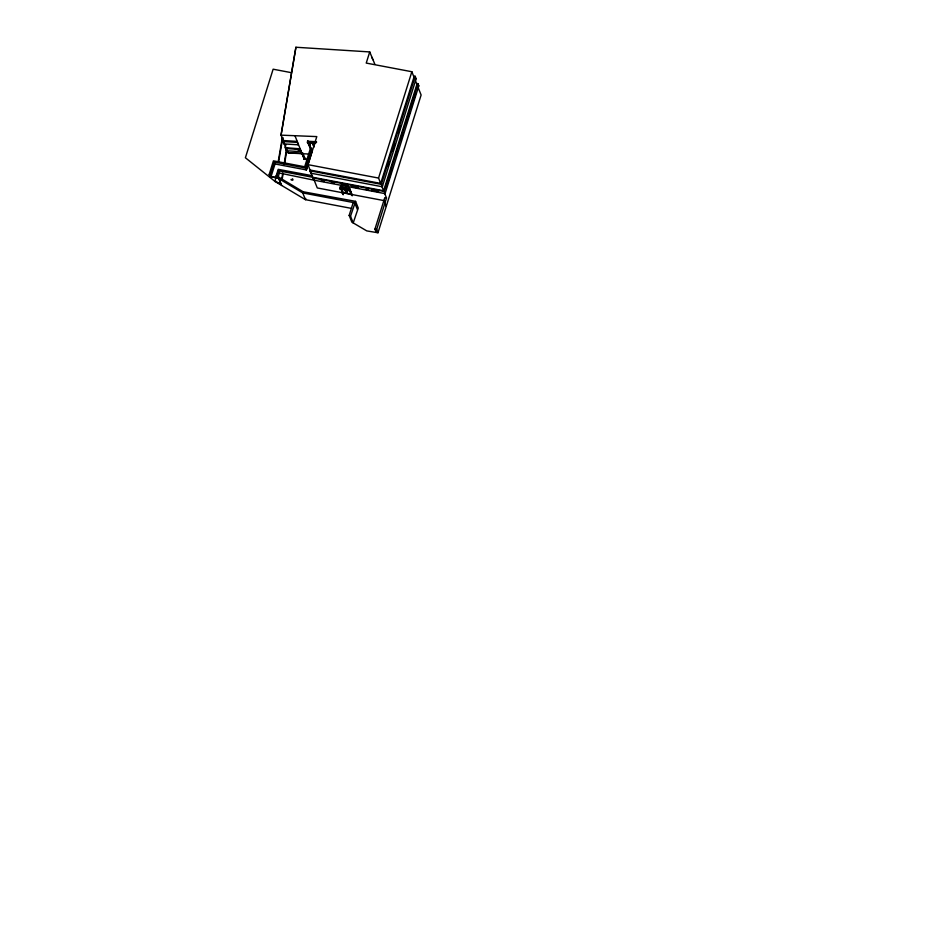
<?xml version="1.0" encoding="UTF-8"?>
<svg xmlns="http://www.w3.org/2000/svg" width="945" height="945" viewBox="0 0 945 945"><rect width="100%" height="100%" fill="white"/><g stroke="black" fill="none" stroke-linecap="round" stroke-linejoin="round"><path stroke-width="1.42" d="M292.525 178.759C294.415 181.405 289.938 179.81 291.202 179.326M342.279 189.992L340.779 188.693M303.168 153.929L303.274 153.267L301.786 153.822L303.168 153.929L305.294 159.327L303.971 159.268M305.578 168.033L274.263 162.091L275.019 163.969L306.322 169.911L305.578 168.033L311.531 149.015L312.252 151.082L311.531 149.015L310.255 148.979L304.68 166.769L273.436 160.839L269.183 174.423L270.069 176.632L277.795 178.097L279.377 173.006L278.503 170.797L384.355 190.878M305.318 159.28L305.377 158.5L304.042 158.476L301.951 153.244M307.609 143.097L307.964 141.041L312.181 151.283L307.893 141.561L307.609 143.097L315.677 143.51M308.283 141.679L313.787 142.187M311.673 150.727L312.039 151.271M312.807 143.675L314.862 143.522L312.677 143.64L314.106 147.007L312.701 143.451M281.704 185.48L278.598 178.522L278.81 177.211L303.121 191.752L355.58 201.356L358.261 208.077L353.206 222.937L350.524 216.216L349.166 215.413L353.217 202.502M281.622 180.223L282.768 172.935M284.126 164.194L286.642 148.164M282.153 179.538L283.075 173.703M284.669 163.509L286.725 150.397M285.768 144.786L285.284 147.668L286.855 150.787L300.888 151.672L301.006 150.94L298.207 150.763M282.898 137.58L282.401 140.462L283.972 143.912L298.006 144.798L297.214 141.407L283.181 140.51L281.043 135.147L295.915 47.25L369.731 51.928L374.799 64.095M298.006 144.798L298.171 143.805M300.888 151.672L300.167 148.826L285.284 147.668L286.855 150.787L286.205 149.995M371.869 57.302L372.826 59.7M295.915 47.25L281.043 135.147L316.799 136.6L308.011 164.666L313.752 180.117L385.064 193.642L418.812 85.853L417.938 83.644L417.194 83.503L383.611 190.736L381.65 185.822L382.536 186M304.018 158.476L303.924 159.185L305.259 159.15M351.564 208.408L305.436 199.655L275.231 181.617L275.668 176.502M278.149 162.032L282.366 137.438M278.704 161.359L282.673 138.218M312.275 150.893L306.322 169.911L311.531 149.015M306.322 169.911L311.413 149.475L312.181 151.283M304.302 158.394L305.081 158.417M303.109 191.717L302.766 192.957L278.598 178.522M305.778 198.45L305.436 199.655L302.754 192.922L354.729 202.797L357.411 209.518M312.039 175.664L278.208 169.344L276.2 175.758L276.956 177.625L271.085 176.514L270.341 174.636L274.263 162.091M271.085 176.514L275.019 163.969M277.795 178.097L276.909 175.888L278.503 170.797M369.731 51.928L366.235 63.079L411.855 71.737L378.555 178.062L380.693 183.424L414.3 76.132L415.186 76.297L416.143 78.695L382.3 186.756L310.858 173.195L309.901 170.797L310.137 170.041L381.591 183.59M310.858 173.195L311.094 172.439M313.752 180.117L279.377 173.006M351.197 194.918L349.449 189.661L349.142 190.63L339.999 188.894L340.424 186.484M339.999 188.894L340.684 187.996L343.33 194.658M342.952 194.587L340.578 187.264M340.802 186.555L343.059 193.229M341.027 187.027L347.795 188.646M345.646 191.481L344.736 188.965L345.563 191.54L347.394 191.894L346.402 189.272M349.142 190.63L349.189 188.138L351.93 195.603L348.965 188.445M351.835 194.505L349.567 188.209M350.524 216.216L355.58 201.356M382.3 186.756L381.343 184.358L415.186 76.297M387.781 166.237L389.104 162.044M392.6 150.857L394.797 143.864M398.306 132.666L400.491 125.673M385.064 193.642L384.178 191.433L417.938 83.644M386.233 187.346L391.939 169.167M396.309 155.169L397.632 150.976M401.129 139.789L403.326 132.796M405.948 124.397L409.894 111.805M410.768 109.006L415.587 93.626M376.24 232.435L374.929 229.139L384.78 197.694L386.505 198.025L376.665 229.47L377.976 232.765L366.778 230.899L351.847 222.134L349.166 215.413M377.976 232.765L421.116 95.008L418.257 87.826M342.421 189.945L341.086 188.976M308.696 142.719L308.968 143.227M309.298 143.097L310.515 143.876L308.85 143.12M342.291 189.78L341.476 188.846L342.421 189.709M309.417 154.059L288.142 152.972L286.973 150.042M307.231 159.386L304.337 159.303L295.076 136.033M307.928 141.277L316.41 141.703M316.634 142.104L307.432 141.738L311.023 150.149M307.338 142.447L315.406 142.86M282.401 140.462L283.016 141.514L297.049 142.4M287.989 152.606L302.022 153.492M300.049 149.558L285.922 148.448L284.138 142.919M341.417 192.52L350.619 193.973M415.257 78.529L416.143 78.695M418.068 85.712L418.812 85.853M291.084 72.611L273.129 69.198L245.393 157.756L275.231 181.617M308.011 164.666L378.555 178.062M309.901 170.797L381.343 184.358M312.878 177.908L384.178 191.433M321.135 180.932L324.005 181.475M331.211 182.846L334.093 183.389M341.287 184.748L348.492 186.118M351.363 186.661L358.568 188.031M365.762 189.402L368.644 189.945M371.527 190.488L378.732 191.859M340.495 187.523L349.26 189.177M269.183 174.423L270.341 174.636M276.2 175.758L276.909 175.888M339.81 188.421L348.953 190.146M345.657 191.398L347.37 191.681L346.354 189.413M384.662 200.73L317.272 187.949L313.929 179.562M374.929 229.139L376.665 229.47M274.924 180.838L280.96 184.44L278.81 177.211M307.515 141.018L312.015 151.46M411.855 71.737L413.993 77.1M415.434 80.738L416.899 84.412M384.485 192.945L386.505 198.025M384.946 203.01L386.257 206.317M352.308 195.674L349.461 188.539L340.318 186.803L342.94 193.205M340.814 186.897L343.177 192.851M283.016 141.514L283.972 143.912M302.305 153.35L303.806 157.142M302.294 153.267L303.794 157.071M310.421 143.77L309.074 143.286L310.373 143.758"/></g></svg>
